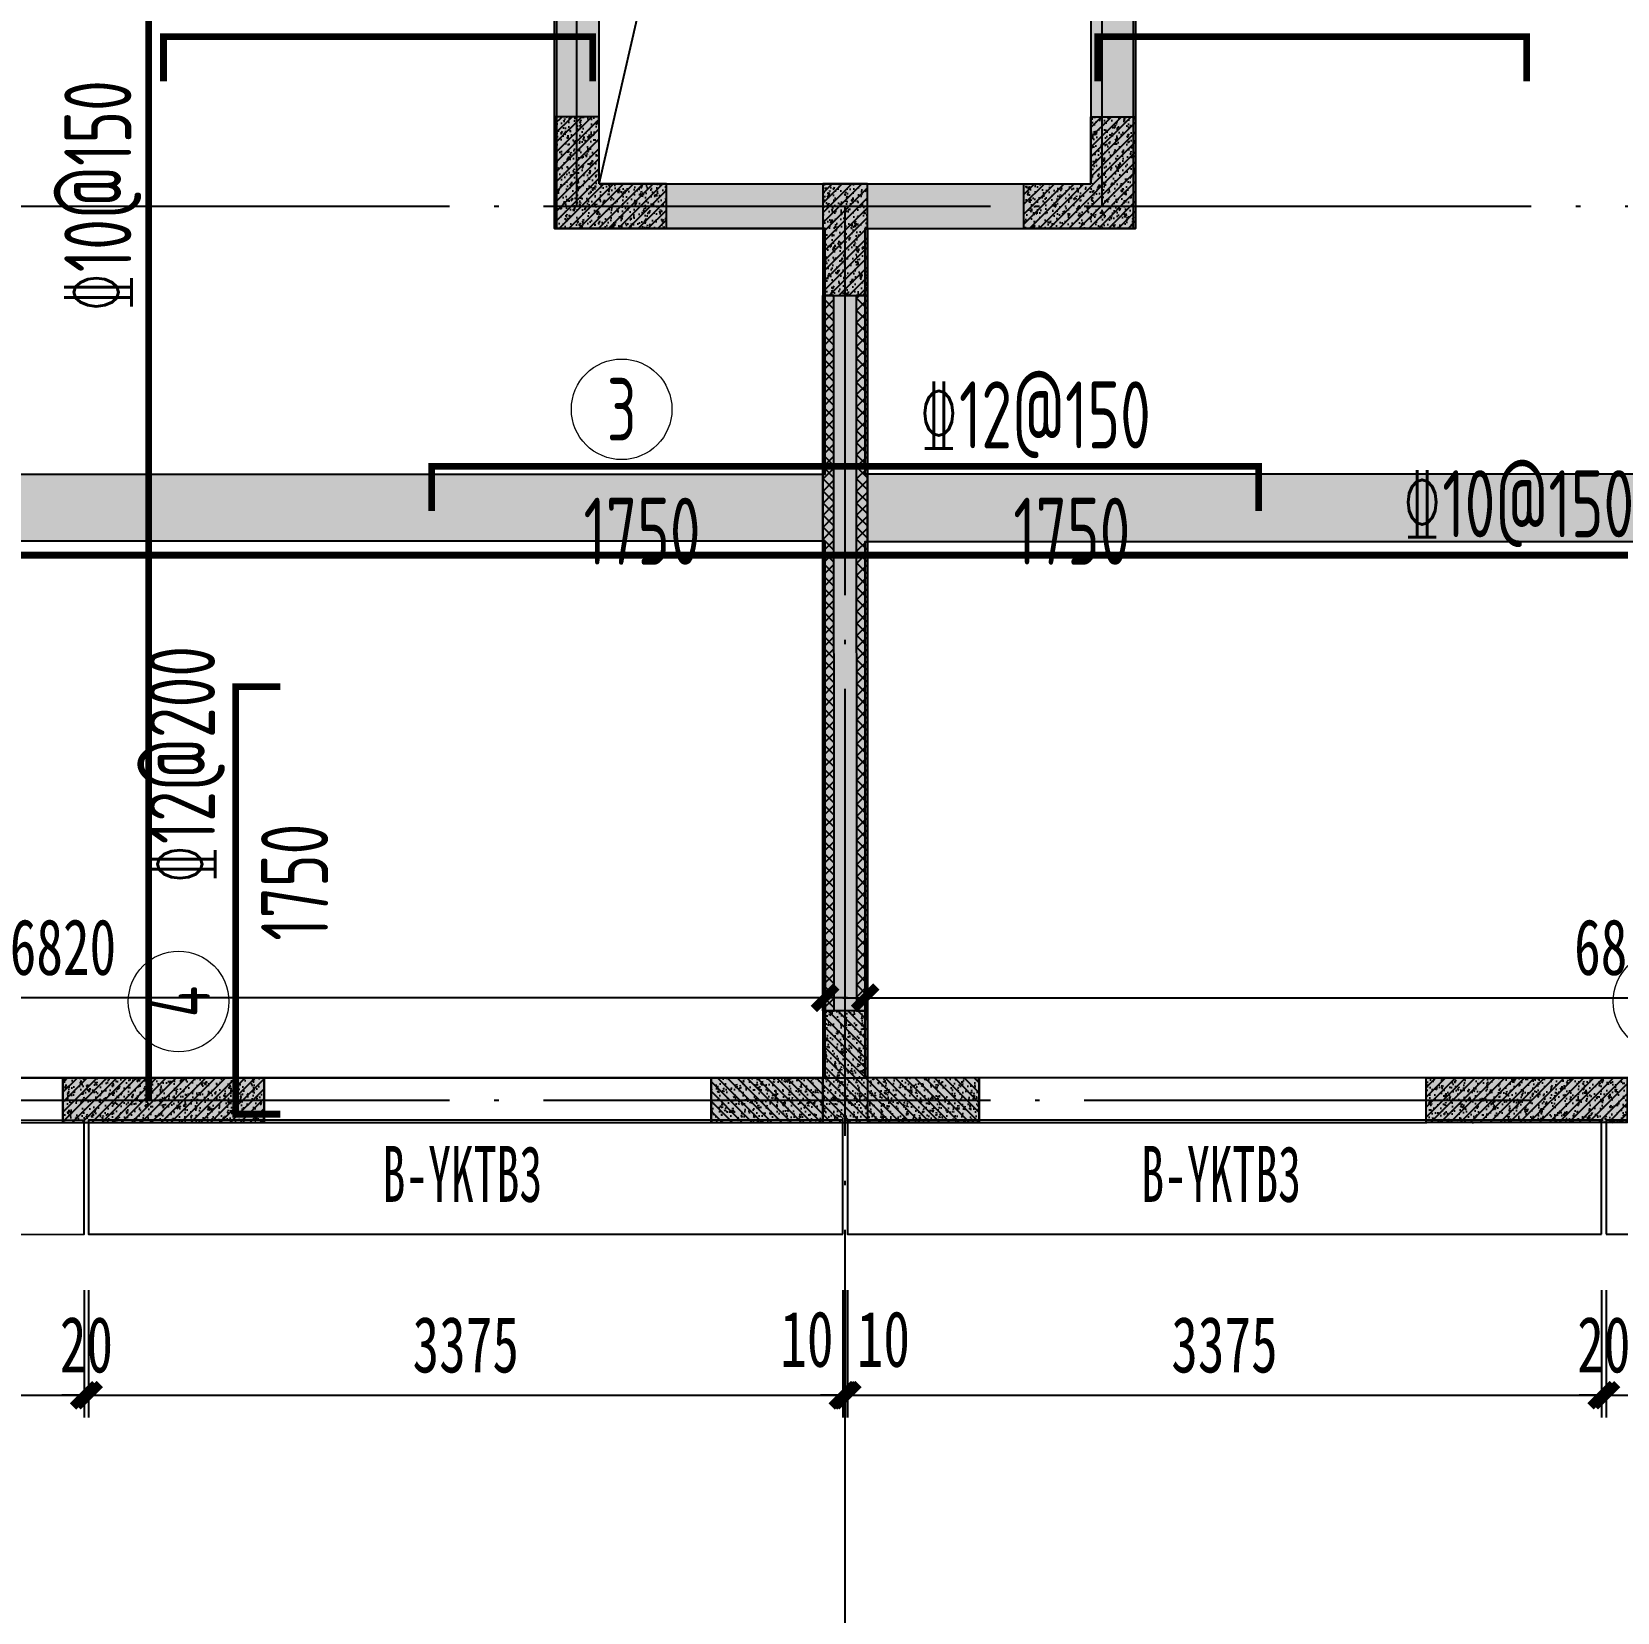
# Model space of a CAD drawing. Extents: x -3200779283 to -8106663, y 659664 to 1123462.
# Drawn here: x -8163890 to -8156795, y 839434 to 846505 of the extents above; entities that cross this region are included whole.
import ezdxf
from ezdxf.enums import TextEntityAlignment as Align

# ---------------------------------------------------------------- set-up
doc = ezdxf.new("R2010")
doc.units = 0
doc.header["$LTSCALE"] = 1000
doc.header["$MEASUREMENT"] = 0
for name, pattern in [('120-墙体$0$CONTINOUS', [0]), ('125-墙体$0$CONTINOUS', [0]), ('125-核心筒-标准层$0$CONTINOUS', [0]), ('3#-轴线$0$DOTE', [2.42, 2, -0.2, 0.02, -0.2]), ('3#4#5#$0$DASH', [0.35, 0.25, -0.1]), ('DASH', [0.35, 0.25, -0.1])]:
    doc.linetypes.add(name, pattern=pattern)
doc.layers.get('Defpoints').update_dxf_attribs({"color": 30, "linetype": 'DASH'})
for name, color, linetype in [('120-墙体$0$S-WALL', 40, 'Continuous'), ('120-墙体$0$S-WALL-BEAM', 120, 'Continuous'), ('120-墙体$0$S-WALL-COLU', 252, '120-墙体$0$CONTINOUS'), ('120-墙体$0$S-WALL-COLU-HATC', 16, 'Continuous'), ('120-墙体$0$S-WALL-HATC', 253, 'Continuous'), ('125-墙体$0$S-WALL', 40, 'Continuous'), ('125-墙体$0$S-WALL-BEAM', 120, 'Continuous'), ('125-墙体$0$S-WALL-COLU', 252, '125-墙体$0$CONTINOUS'), ('125-墙体$0$S-WALL-COLU-HATC', 16, 'Continuous'), ('125-墙体$0$S-WALL-HATC', 253, 'Continuous'), ('125-核心筒-标准层$0$S-SLAB-HOLE', 5, 'Continuous'), ('125-核心筒-标准层$0$S-WALL', 40, 'Continuous'), ('125-核心筒-标准层$0$S-WALL-COLU', 252, '125-核心筒-标准层$0$CONTINOUS'), ('125-核心筒-标准层$0$S-WALL-COLU-HATC', 16, 'Continuous'), ('125-核心筒-标准层$0$S-WALL-HATC', 253, 'Continuous'), ('3#-轴线$0$A-ANNO-DOTE', 10, '3#-轴线$0$DOTE'), ('3#4#5#$0$PC-SLAB', 6, '3#4#5#$0$DASH'), ('3#4#5#$0$S-ANNO-TEXT', 7, 'Continuous'), ('3#4#5#$0$S-DIMS-SLAB', 120, 'Continuous'), ('3#4#5#$0$S-PC-FQ-WYQ', 4, 'Continuous'), ('3#4#5#$0$S-PC-SLAB', 6, 'Continuous'), ('3#4#5#$0$S-WALL-HATC', 253, 'Continuous'), ('DIM', 3, 'Continuous'), ('S-REIN', 1, 'Continuous'), ('S-REIN-TEXT', 7, 'Continuous')]:
    doc.layers.add(name, color=color, linetype=linetype)
doc.layers.add('提资不打印', color=2, linetype='Continuous', plot=False)
doc.layers.add('楼板正筋文字', color=7, linetype='Continuous', lineweight=18)
doc.styles.add('3#4#5#$0$外部参照 1$0$宋体', font='', dxfattribs={"width": 0.8})
doc.styles.add('3#4#5#$0$楷体', font='', dxfattribs={"width": 0.7})
doc.styles.add('FromPkpm', font='Pkpmeng', dxfattribs={"width": 0.7, "bigfont": 'Pkpmchn'})
doc.styles.add('TSSD_Dimension', font='tssdeng.shx', dxfattribs={"width": 0.7, "bigfont": 'hztxt.shx'})
doc.styles.get('3#4#5#$0$外部参照 1$0$宋体').set_extended_font_data('SimSun')
doc.styles.get('3#4#5#$0$楷体').set_extended_font_data('KaiTi_GB2312')
doc.dimstyles.new('3#4#5#$0$TSSD_100_100', dxfattribs={"dimtxt": 250, "dimasz": 100, "dimexe": 100, "dimexo": 250, "dimgap": 100, "dimtad": 1, "dimdec": 0, "dimzin": 0, "dimdsep": 46, "dimtxsty": '3#4#5#$0$楷体', "dimblk": '3#4#5#$0$_ArchTick', "dimcen": 0, "dimdle": 100, "dimclrt": 7, "dimadec": 0, "dimazin": 0, "dimtfac": 1, "dimtdec": 0, "dimtix": 1, "dimtmove": 2, "dimatfit": 3, "dimfxl": 1, "dimtolj": 1, "dimtzin": 0, "dimarcsym": 0})

# ---------------------------------------------------------------- blocks, each defined once
blk = doc.blocks.new('ban')
at = {"layer": 'S-REIN', "const_width": 30}
for points in [[(7400, 4307.4), (7400, 4507.4), (9320, 4507.4), (9320, 4307.4)], [(13500, 4307.4), (13500, 4507.4), (11580, 4507.4), (11580, 4307.4)], [(8600, 2385.8), (8600, 2585.8), (12300, 2585.8), (12300, 2385.8)], [(7922.6, -312.5), (7722.6, -312.5), (7722.6, 1600), (7922.6, 1600)]]:
    blk.add_lwpolyline(points, dxfattribs=at)
at = {"layer": 'S-REIN-TEXT', "lineweight": 18}
for centre in [(9450, 2840.8), (7467.6, 191.3), (14111.7, 191.3)]:
    blk.add_circle(centre, 225, dxfattribs=at)
at = {"layer": '提资不打印', "color": 2, "const_width": 30}
for points in [[(7333.8, -250.1), (7333.8, 7649.9)], [(3450, 2188.2), (10450, 2188.2)], [(10450, 2188.3), (17449.9, 2188.3)]]:
    blk.add_lwpolyline(points, dxfattribs=at)
at = {"layer": 'DIM', "color": 7, "insert": (7986.6, 725), "char_height": 300, "attachment_point": 5, "rotation": 90, "style": 'TSSD_Dimension'}
blk.add_mtext('\\A1;1750', dxfattribs=at)
at = {"layer": 'S-REIN-TEXT', "lineweight": 18, "style": 'FromPkpm', "width": 0.7}
blk.add_text('3', height=280, dxfattribs=at).set_placement((9450, 2840.8), align=Align.MIDDLE_CENTER)
at = {"layer": 'S-REIN-TEXT', "lineweight": 25, "style": 'FromPkpm', "width": 0.7}
blk.add_text('%%13212@150', height=300, dxfattribs=at).set_placement((10779.5, 2665.8))
for p in [(9541.2, 2445.5), (11464.3, 2445.5)]:
    blk.add_text('1750', height=300, dxfattribs=at).set_placement(p, align=Align.TOP_CENTER)
blk.add_text('%%13212@200', height=300, rotation=450, dxfattribs=at).set_placement((7630.6, 715.7))
at = {"layer": 'S-REIN-TEXT', "lineweight": 18, "style": 'FromPkpm', "width": 0.7}
blk.add_text('4', height=280, rotation=450, dxfattribs=at).set_placement((7467.6, 191.3), align=Align.MIDDLE_CENTER)
at = {"layer": '提资不打印', "lineweight": 25, "style": 'FromPkpm', "width": 0.7}
blk.add_text('%%13210@150', height=300, rotation=90, dxfattribs=at).set_placement((7256.1, 3274.2))
blk.add_text('%%13210@150', height=300, dxfattribs=at).set_placement((12941.8, 2268.2))
blk = doc.blocks.new('3#4#5#$0$B-YNQ4')
at = {"layer": '3#4#5#$0$S-PC-FQ-WYQ'}
h = blk.add_hatch(dxfattribs=at)
h.set_pattern_fill('ANSI37', color=256, scale=12, angle=90)
h.set_pattern_definition([(135, (-999357.987, 834939.82), (-26.9407684, -26.9407684), []), (225, (-999357.987, 834939.82), (26.9407684, -26.9407684), [])])
h.paths.add_polyline_path([(-137555.3, 319088.3), (-137505.3, 319088.3), (-137505.6, 322288.4), (-137555.6, 322288.4)])
h = blk.add_hatch(dxfattribs=at)
h.set_pattern_fill('ANSI37', color=256, scale=12, angle=90)
h.set_pattern_definition([(135, (-999207.987, 834939.82), (-26.9407684, -26.9407684), []), (225, (-999207.987, 834939.82), (26.9407684, -26.9407684), [])])
h.paths.add_polyline_path([(-137405.3, 319088.3), (-137355.3, 319088.3), (-137355.6, 322288.4), (-137405.6, 322288.4)])
for points in [[(-137555.3, 319088.3), (-137505.3, 319088.3), (-137505.6, 322288.4), (-137555.6, 322288.4)], [(-137555.6, 322288.4), (-137355.6, 322288.4), (-137355.3, 319088.3), (-137555.3, 319088.3)], [(-137405.3, 319088.3), (-137355.3, 319088.3), (-137355.6, 322288.4), (-137405.6, 322288.4)]]:
    blk.add_lwpolyline(points, close=True, dxfattribs=at)
blk = doc.blocks.new('3#4#5#$0$A$C53EF3948')
at = {"layer": '3#4#5#$0$S-PC-FQ-WYQ'}
blk.add_blockref('3#4#5#$0$B-YNQ4', (148005.6, -329888.4), dxfattribs=at)
blk = doc.blocks.new('3#4#5#$0$ban3')
at = {"layer": '3#4#5#$0$S-WALL-HATC', "ltscale": 100}
h = blk.add_hatch(dxfattribs=at)
h.set_pattern_fill('AR-CONC', color=256, scale=25, angle=-270, style=0)
h.set_pattern_definition([(140, (-37341055835.12, -2020437159.28), (15.68803374565, 179.3150456502), [18.75, -206.25]), (85, (-37341055835.12, -2020437159.28), (-188.048033425, -34.68783340325), [15, -165]), (190.4514, (-37341055833.81, -2020437144.34), (-172.3598855152, 144.6273454285), [15.9350475, -175.285528]), (136.1842, (-37341055885.12, -2020437159.28), (41.3797535823, 266.8102621564), [28.125, -309.375]), (186.6356, (-37341055881.67, -2020437137.04), (-243.5294677251, 233.6656763872), [23.902572, -262.92825]), (81.1842, (-37341055885.12, -2020437159.28), (-243.5296502313, 233.6654862834), [22.5, -247.5]), (111, (-37341055872.62, -2020437134.28), (100.65472266633, 149.2267630296), [18.75, -206.25]), (56, (-37341055872.62, -2020437134.28), (-181.2875112617, 60.8288329804), [15, -165]), (161.4514, (-37341055864.23, -2020437121.84), (-80.6326241775, 210.0556571454), [15.9350475, -175.285528]), (127.5, (-37341055835.116, -2020437159.28), (-83.22346345783, 3.03996382932), [0, -163, 0, -167.5, 0, -165.625]), (97.5, (-37341055835.12, -2020437159.28), (-98.6029279706, 65.76738436054), [0, -95.5, 0, -159.25, 0, -63.125]), (57.5, (-37341055835.116, -2020437215.03), (5.6387179336, 133.4556090431), [0, -62.5, 0, -195, 0, -258.75]), (47.5, (-37341055835.12, -2020437240.03), (-25.02624558308, 145.7965423356), [0, -81.25, 0, -129.5, 0, -183.75])])
h.paths.add_polyline_path([(-214482, 404475), (-214482, 404775), (-221282, 404775), (-221282, 404475)])
at = {"layer": '3#4#5#$0$S-PC-SLAB'}
blk.add_lwpolyline([(-214472, 407075), (-214472, 404775), (-221292, 404775), (-221292, 405875), (-220092, 405875), (-220092, 407075), (-214472, 407075)], dxfattribs=at)
blk.add_lwpolyline([(-214472, 402075), (-221292, 402075), (-221292, 404475), (-214472, 404475)], close=True, dxfattribs=at)
at = {"layer": '3#4#5#$0$S-WALL-HATC', "ltscale": 100}
blk.add_lwpolyline([(-214482, 404475), (-214482, 404775), (-221282, 404775), (-221282, 404475)], close=True, dxfattribs=at)
blk = doc.blocks.new('3#4#5#$0$ban111')
at = {"layer": '3#4#5#$0$S-WALL-HATC', "ltscale": 100}
h = blk.add_hatch(dxfattribs=at)
h.set_pattern_fill('AR-CONC', color=256, scale=25, angle=-270, style=0)
h.set_pattern_definition([(140, (-37341047970.12, -2020437059.28), (15.68803374565, 179.3150456502), [18.75, -206.25]), (85, (-37341047970.12, -2020437059.28), (-188.048033425, -34.68783340325), [15, -165]), (190.4514, (-37341047968.81, -2020437044.34), (-172.3598855152, 144.6273454285), [15.9350475, -175.285528]), (136.1842, (-37341048020.12, -2020437059.28), (41.3797535823, 266.8102621564), [28.125, -309.375]), (186.6356, (-37341048016.67, -2020437037.05), (-243.5294677251, 233.6656763872), [23.902572, -262.92825]), (81.1842, (-37341048020.12, -2020437059.28), (-243.5296502313, 233.6654862834), [22.5, -247.5]), (111, (-37341048007.62, -2020437034.28), (100.65472266633, 149.2267630296), [18.75, -206.25]), (56, (-37341048007.62, -2020437034.28), (-181.2875112617, 60.8288329804), [15, -165]), (161.4514, (-37341047999.23, -2020437021.84), (-80.6326241775, 210.0556571454), [15.9350475, -175.285528]), (127.5, (-37341047970.12, -2020437059.28), (-83.22346345783, 3.03996382932), [0, -163, 0, -167.5, 0, -165.625]), (97.5, (-37341047970.12, -2020437059.28), (-98.6029279706, 65.76738436054), [0, -95.5, 0, -159.25, 0, -63.125]), (57.5, (-37341047970.12, -2020437115.03), (5.6387179336, 133.4556090431), [0, -62.5, 0, -195, 0, -258.75]), (47.5, (-37341047970.12, -2020437140.03), (-25.02624558308, 145.7965423356), [0, -81.25, 0, -129.5, 0, -183.75])])
h.paths.add_polyline_path([(-228282, 404475), (-228282, 404775), (-221482, 404775), (-221482, 404475)])
at = {"layer": '3#4#5#$0$S-PC-SLAB'}
blk.add_lwpolyline([(-228292, 407075), (-228292, 404775), (-221472, 404775), (-221472, 405875), (-222672, 405875), (-222672, 407075), (-228292, 407075)], dxfattribs=at)
blk.add_lwpolyline([(-228292, 402075), (-221472, 402075), (-221472, 404475), (-228292, 404475)], close=True, dxfattribs=at)
at = {"layer": '3#4#5#$0$S-WALL-HATC', "ltscale": 100}
blk.add_lwpolyline([(-228282, 404475), (-228282, 404775), (-221482, 404775), (-221482, 404475)], close=True, dxfattribs=at)
blk = doc.blocks.new('3#4#5#$0$_ArchTick')
at = {"color": 0, "linetype": 'ByBlock', "const_width": 0.4}
blk.add_lwpolyline([(-0.5, -0.5), (0.5, 0.5)], dxfattribs=at)
blk = doc.blocks.new('*D787')
at = {"layer": '3#4#5#$0$S-DIMS-SLAB', "color": 0, "lineweight": -2, "transparency": 16777216}
for p, q in [((157536.8, 155291.1), (157536.8, 154933.4)), ((164356.8, 155291.1), (164356.8, 154933.4)), ((157436.8, 155033.4), (164456.8, 155033.4))]:
    blk.add_line(p, q, dxfattribs=at)
at = {"layer": 'Defpoints', "color": 0, "transparency": 16777216}
for p in [(157536.8, 155541.1), (164356.8, 155541.1), (164356.8, 155033.4)]:
    blk.add_point(p, dxfattribs=at)
at = {"layer": '3#4#5#$0$S-DIMS-SLAB', "color": 0, "lineweight": -2, "transparency": 16777216, "xscale": 100, "yscale": 100, "zscale": 100, "rotation": 180}
blk.add_blockref('3#4#5#$0$_ArchTick', (157536.8, 155033.4), dxfattribs=at)
at = {"layer": '3#4#5#$0$S-DIMS-SLAB', "color": 0, "lineweight": -2, "transparency": 16777216, "xscale": 100, "yscale": 100, "zscale": 100}
blk.add_blockref('3#4#5#$0$_ArchTick', (164356.8, 155033.4), dxfattribs=at)
at = {"layer": '3#4#5#$0$S-DIMS-SLAB', "color": 7, "transparency": 16777216, "insert": (160946.8, 155258.4), "char_height": 250, "attachment_point": 5, "style": '3#4#5#$0$楷体'}
blk.add_mtext('\\A1;6820', dxfattribs=at)
blk = doc.blocks.new('*D830')
at = {"layer": '3#4#5#$0$S-DIMS-SLAB', "color": 0, "lineweight": -2, "transparency": 16777216}
for p, q in [((150536.8, 155291.2), (150536.8, 154933.5)), ((157356.8, 155291.2), (157356.8, 154933.5)), ((157456.8, 155033.5), (150436.8, 155033.5))]:
    blk.add_line(p, q, dxfattribs=at)
at = {"layer": 'Defpoints', "color": 0, "transparency": 16777216}
for p in [(150536.8, 155541.2), (157356.8, 155541.2), (150536.8, 155033.5)]:
    blk.add_point(p, dxfattribs=at)
at = {"layer": '3#4#5#$0$S-DIMS-SLAB', "color": 0, "lineweight": -2, "transparency": 16777216, "xscale": 100, "yscale": 100, "zscale": 100, "rotation": 180}
blk.add_blockref('3#4#5#$0$_ArchTick', (150536.8, 155033.5), dxfattribs=at)
at = {"layer": '3#4#5#$0$S-DIMS-SLAB', "color": 0, "lineweight": -2, "transparency": 16777216, "xscale": 100, "yscale": 100, "zscale": 100}
blk.add_blockref('3#4#5#$0$_ArchTick', (157356.8, 155033.5), dxfattribs=at)
at = {"layer": '3#4#5#$0$S-DIMS-SLAB', "color": 7, "transparency": 16777216, "insert": (153946.8, 155258.5), "char_height": 250, "attachment_point": 5, "style": '3#4#5#$0$楷体'}
blk.add_mtext('\\A1;6820', dxfattribs=at)
blk = doc.blocks.new('*D1035')
at = {"layer": '3#4#5#$0$S-DIMS-SLAB', "color": 0, "lineweight": -2, "transparency": 16777216}
for p, q in [((158128.2, 153725.2), (158128.2, 153155.2)), ((161503.6, 153725.2), (161503.6, 153155.2)), ((158028.2, 153255.2), (161603.6, 153255.2))]:
    blk.add_line(p, q, dxfattribs=at)
at = {"layer": 'Defpoints', "color": 0, "transparency": 16777216}
for p in [(158128.2, 153975.2), (161503.6, 153975.2), (161503.6, 153255.2)]:
    blk.add_point(p, dxfattribs=at)
at = {"layer": '3#4#5#$0$S-DIMS-SLAB', "color": 0, "lineweight": -2, "transparency": 16777216, "xscale": 100, "yscale": 100, "zscale": 100, "rotation": 180}
blk.add_blockref('3#4#5#$0$_ArchTick', (158128.2, 153255.2), dxfattribs=at)
at = {"layer": '3#4#5#$0$S-DIMS-SLAB', "color": 0, "lineweight": -2, "transparency": 16777216, "xscale": 100, "yscale": 100, "zscale": 100}
blk.add_blockref('3#4#5#$0$_ArchTick', (161503.6, 153255.2), dxfattribs=at)
at = {"layer": '3#4#5#$0$S-DIMS-SLAB', "color": 7, "transparency": 16777216, "insert": (159815.9, 153480.2), "char_height": 250, "attachment_point": 5, "style": '3#4#5#$0$楷体'}
blk.add_mtext('\\A1;3375', dxfattribs=at)
blk = doc.blocks.new('*D1036')
at = {"layer": '3#4#5#$0$S-DIMS-SLAB', "color": 0, "lineweight": -2, "transparency": 16777216}
for p, q in [((158108.2, 153725.2), (158108.2, 153155.2)), ((158128.2, 153725.2), (158128.2, 153155.2)), ((158108.2, 153255.2), (158008.2, 153255.2)), ((158108.2, 153255.2), (158128.2, 153255.2)), ((158128.2, 153255.2), (158228.2, 153255.2))]:
    blk.add_line(p, q, dxfattribs=at)
at = {"layer": 'Defpoints', "color": 0, "transparency": 16777216}
for p in [(158108.2, 153975.2), (158128.2, 153975.2), (158128.2, 153255.2)]:
    blk.add_point(p, dxfattribs=at)
at = {"layer": '3#4#5#$0$S-DIMS-SLAB', "color": 0, "lineweight": -2, "transparency": 16777216, "xscale": 100, "yscale": 100, "zscale": 100}
blk.add_blockref('3#4#5#$0$_ArchTick', (158108.2, 153255.2), dxfattribs=at)
at = {"layer": '3#4#5#$0$S-DIMS-SLAB', "color": 0, "lineweight": -2, "transparency": 16777216, "xscale": 100, "yscale": 100, "zscale": 100, "rotation": 180}
blk.add_blockref('3#4#5#$0$_ArchTick', (158128.2, 153255.2), dxfattribs=at)
at = {"layer": '3#4#5#$0$S-DIMS-SLAB', "color": 7, "transparency": 16777216, "insert": (158118.2, 153480.2), "char_height": 250, "attachment_point": 5, "style": '3#4#5#$0$楷体'}
blk.add_mtext('\\A1;20', dxfattribs=at)
blk = doc.blocks.new('*D1037')
at = {"layer": '3#4#5#$0$S-DIMS-SLAB', "color": 0, "lineweight": -2, "transparency": 16777216}
for p, q in [((154733.2, 153725.2), (154733.2, 153155.2)), ((158108.2, 153725.2), (158108.2, 153155.2)), ((154633.2, 153255.2), (158208.2, 153255.2))]:
    blk.add_line(p, q, dxfattribs=at)
at = {"layer": 'Defpoints', "color": 0, "transparency": 16777216}
for p in [(154733.2, 153975.2), (158108.2, 153975.2), (158108.2, 153255.2)]:
    blk.add_point(p, dxfattribs=at)
at = {"layer": '3#4#5#$0$S-DIMS-SLAB', "color": 0, "lineweight": -2, "transparency": 16777216, "xscale": 100, "yscale": 100, "zscale": 100, "rotation": 180}
blk.add_blockref('3#4#5#$0$_ArchTick', (154733.2, 153255.2), dxfattribs=at)
at = {"layer": '3#4#5#$0$S-DIMS-SLAB', "color": 0, "lineweight": -2, "transparency": 16777216, "xscale": 100, "yscale": 100, "zscale": 100}
blk.add_blockref('3#4#5#$0$_ArchTick', (158108.2, 153255.2), dxfattribs=at)
at = {"layer": '3#4#5#$0$S-DIMS-SLAB', "color": 7, "transparency": 16777216, "insert": (156420.7, 153480.2), "char_height": 250, "attachment_point": 5, "style": '3#4#5#$0$楷体'}
blk.add_mtext('\\A1;3375', dxfattribs=at)
blk = doc.blocks.new('*D1038')
at = {"layer": '3#4#5#$0$S-DIMS-SLAB', "color": 0, "lineweight": -2, "transparency": 16777216}
for p, q in [((151338.2, 153725), (151338.2, 153155.2)), ((154713.2, 153725), (154713.2, 153155.2)), ((151238.2, 153255.2), (154813.2, 153255.2))]:
    blk.add_line(p, q, dxfattribs=at)
at = {"layer": 'Defpoints', "color": 0, "transparency": 16777216}
for p in [(151338.2, 153975), (154713.2, 153975), (154713.2, 153255.2)]:
    blk.add_point(p, dxfattribs=at)
at = {"layer": '3#4#5#$0$S-DIMS-SLAB', "color": 0, "lineweight": -2, "transparency": 16777216, "xscale": 100, "yscale": 100, "zscale": 100, "rotation": 180}
blk.add_blockref('3#4#5#$0$_ArchTick', (151338.2, 153255.2), dxfattribs=at)
at = {"layer": '3#4#5#$0$S-DIMS-SLAB', "color": 0, "lineweight": -2, "transparency": 16777216, "xscale": 100, "yscale": 100, "zscale": 100}
blk.add_blockref('3#4#5#$0$_ArchTick', (154713.2, 153255.2), dxfattribs=at)
at = {"layer": '3#4#5#$0$S-DIMS-SLAB', "color": 7, "transparency": 16777216, "insert": (153025.7, 153480.2), "char_height": 250, "attachment_point": 5, "style": '3#4#5#$0$楷体'}
blk.add_mtext('\\A1;3375', dxfattribs=at)
blk = doc.blocks.new('*D1039')
at = {"layer": '3#4#5#$0$S-DIMS-SLAB', "color": 0, "lineweight": -2, "transparency": 16777216}
for p, q in [((151318.2, 153725), (151318.2, 153155.2)), ((151338.2, 153725), (151338.2, 153155.2)), ((151318.2, 153255.2), (151218.2, 153255.2)), ((151318.2, 153255.2), (151338.2, 153255.2)), ((151338.2, 153255.2), (151438.2, 153255.2))]:
    blk.add_line(p, q, dxfattribs=at)
at = {"layer": 'Defpoints', "color": 0, "transparency": 16777216}
for p in [(151318.2, 153975), (151338.2, 153975), (151338.2, 153255.2)]:
    blk.add_point(p, dxfattribs=at)
at = {"layer": '3#4#5#$0$S-DIMS-SLAB', "color": 0, "lineweight": -2, "transparency": 16777216, "xscale": 100, "yscale": 100, "zscale": 100}
blk.add_blockref('3#4#5#$0$_ArchTick', (151318.2, 153255.2), dxfattribs=at)
at = {"layer": '3#4#5#$0$S-DIMS-SLAB', "color": 0, "lineweight": -2, "transparency": 16777216, "xscale": 100, "yscale": 100, "zscale": 100, "rotation": 180}
blk.add_blockref('3#4#5#$0$_ArchTick', (151338.2, 153255.2), dxfattribs=at)
at = {"layer": '3#4#5#$0$S-DIMS-SLAB', "color": 7, "transparency": 16777216, "insert": (151328.2, 153480.2), "char_height": 250, "attachment_point": 5, "style": '3#4#5#$0$楷体'}
blk.add_mtext('\\A1;20', dxfattribs=at)
blk = doc.blocks.new('*D1040')
at = {"layer": '3#4#5#$0$S-DIMS-SLAB', "color": 0, "lineweight": -2, "transparency": 16777216}
for p, q in [((147943.2, 153725), (147943.2, 153155.2)), ((151318.2, 153725), (151318.2, 153155.2)), ((147843.2, 153255.2), (151418.2, 153255.2))]:
    blk.add_line(p, q, dxfattribs=at)
at = {"layer": 'Defpoints', "color": 0, "transparency": 16777216}
for p in [(147943.2, 153975), (151318.2, 153975), (151318.2, 153255.2)]:
    blk.add_point(p, dxfattribs=at)
at = {"layer": '3#4#5#$0$S-DIMS-SLAB', "color": 0, "lineweight": -2, "transparency": 16777216, "xscale": 100, "yscale": 100, "zscale": 100, "rotation": 180}
blk.add_blockref('3#4#5#$0$_ArchTick', (147943.2, 153255.2), dxfattribs=at)
at = {"layer": '3#4#5#$0$S-DIMS-SLAB', "color": 0, "lineweight": -2, "transparency": 16777216, "xscale": 100, "yscale": 100, "zscale": 100}
blk.add_blockref('3#4#5#$0$_ArchTick', (151318.2, 153255.2), dxfattribs=at)
at = {"layer": '3#4#5#$0$S-DIMS-SLAB', "color": 7, "transparency": 16777216, "insert": (149630.7, 153480.2), "char_height": 250, "attachment_point": 5, "style": '3#4#5#$0$楷体'}
blk.add_mtext('\\A1;3375', dxfattribs=at)
blk = doc.blocks.new('*D1052')
at = {"layer": '3#4#5#$0$S-DIMS-SLAB', "color": 0, "lineweight": -2, "transparency": 16777216}
for p, q in [((154713.2, 153725), (154713.2, 153155.2)), ((154723.1, 153725), (154723.1, 153155.2)), ((154713.2, 153255.2), (154613.2, 153255.2)), ((154713.2, 153255.2), (154723.1, 153255.2)), ((154723.1, 153255.2), (154823.1, 153255.2))]:
    blk.add_line(p, q, dxfattribs=at)
at = {"layer": 'Defpoints', "color": 0, "transparency": 16777216}
for p in [(154713.2, 153975), (154723.1, 153975), (154723.1, 153255.2)]:
    blk.add_point(p, dxfattribs=at)
at = {"layer": '3#4#5#$0$S-DIMS-SLAB', "color": 0, "lineweight": -2, "transparency": 16777216, "xscale": 100, "yscale": 100, "zscale": 100}
blk.add_blockref('3#4#5#$0$_ArchTick', (154713.2, 153255.2), dxfattribs=at)
at = {"layer": '3#4#5#$0$S-DIMS-SLAB', "color": 0, "lineweight": -2, "transparency": 16777216, "xscale": 100, "yscale": 100, "zscale": 100, "rotation": 180}
blk.add_blockref('3#4#5#$0$_ArchTick', (154723.1, 153255.2), dxfattribs=at)
at = {"layer": '3#4#5#$0$S-DIMS-SLAB', "color": 7, "transparency": 16777216, "insert": (154552, 153505.2), "char_height": 250, "attachment_point": 5, "style": '3#4#5#$0$楷体'}
blk.add_mtext('\\A1;10', dxfattribs=at)
blk = doc.blocks.new('*D1058')
at = {"layer": '3#4#5#$0$S-DIMS-SLAB', "color": 0, "lineweight": -2, "transparency": 16777216}
for p, q in [((154723.2, 153725), (154723.2, 153155.2)), ((154733.2, 153725), (154733.2, 153155.2)), ((154723.2, 153255.2), (154623.2, 153255.2)), ((154723.2, 153255.2), (154733.2, 153255.2)), ((154733.2, 153255.2), (154833.2, 153255.2))]:
    blk.add_line(p, q, dxfattribs=at)
at = {"layer": 'Defpoints', "color": 0, "transparency": 16777216}
for p in [(154723.2, 153975), (154733.2, 153975), (154733.2, 153255.2)]:
    blk.add_point(p, dxfattribs=at)
at = {"layer": '3#4#5#$0$S-DIMS-SLAB', "color": 0, "lineweight": -2, "transparency": 16777216, "xscale": 100, "yscale": 100, "zscale": 100}
blk.add_blockref('3#4#5#$0$_ArchTick', (154723.2, 153255.2), dxfattribs=at)
at = {"layer": '3#4#5#$0$S-DIMS-SLAB', "color": 0, "lineweight": -2, "transparency": 16777216, "xscale": 100, "yscale": 100, "zscale": 100, "rotation": 180}
blk.add_blockref('3#4#5#$0$_ArchTick', (154733.2, 153255.2), dxfattribs=at)
at = {"layer": '3#4#5#$0$S-DIMS-SLAB', "color": 7, "transparency": 16777216, "insert": (154894.3, 153505.2), "char_height": 250, "attachment_point": 5, "style": '3#4#5#$0$楷体'}
blk.add_mtext('\\A1;10', dxfattribs=at)
blk = doc.blocks.new('125-墙体')
at = {"layer": '125-墙体$0$S-WALL-COLU-HATC'}
h = blk.add_hatch(dxfattribs=at)
h.set_pattern_fill('AR-CONC', color=256, scale=10)
h.set_pattern_definition([(50, (16440.73, -252107.814), (71.726018, -6.275213), [7.5, -82.5]), (355, (16440.73, -252107.814), (-13.875133, 75.219213), [6, -66]), (100.4514, (16446.705, -252108.34), (57.850938, 68.943954), [6.37402, -70.114211]), (46.1842, (16440.73, -252087.81), (106.724105, -16.5519), [11.25, -123.75]), (96.6356, (16449.62, -252089.19), (93.46627, 97.411787), [9.56103, -105.1713]), (351.1842, (16440.73, -252087.81), (93.466195, 97.41186), [9, -99]), (21, (16450.73, -252092.814), (59.690705, -40.261889), [7.5, -82.5]), (326, (16450.73, -252092.814), (24.331533, 72.515005), [6, -66]), (71.4514, (16455.7, -252096.17), (84.022263, 32.25305), [6.37402, -70.114211]), (37.5, (16440.728, -252107.814), (1.2159855, 33.2893854), [0, -65.2, 0, -67, 0, -66.25]), (7.5, (16440.728, -252107.814), (26.306954, 39.441171), [0, -38.2, 0, -63.7, 0, -25.25]), (327.5, (16418.428, -252107.814), (53.3822436, -2.2554872), [0, -25, 0, -78, 0, -103.5]), (317.5, (16408.43, -252107.814), (58.318617, 10.010498), [0, -32.5, 0, -51.8, 0, -73.5])])
h.paths.add_polyline_path([(7849.8, -11200), (7849.8, -11000), (6950, -11000), (6950, -11200)])
h = blk.add_hatch(dxfattribs=at)
h.set_pattern_fill('ANSI31', color=256, scale=250, style=0)
h.set_pattern_definition([(45, (16440.728, -252107.814), (-22.097087, 22.097087), [])])
h.paths.add_polyline_path([(7849.8, -11200), (7849.8, -11000), (6950, -11000), (6950, -11200)])
at = {"layer": '125-墙体$0$S-WALL-HATC'}
for points in [[(6950, -11200), (7849.8, -11200), (7849.8, -11000), (6950, -11000)], [(9850, -11000), (9850, -11200), (10350, -11200), (10350, -11000)]]:
    blk.add_hatch(color=256, dxfattribs=at).paths.add_polyline_path(points)
at = {"layer": '125-墙体$0$S-WALL'}
for p, q in [((6950, -11000), (7849.8, -11000)), ((6950, -11000), (6950, -11200)), ((7849.8, -11000), (7849.8, -11200)), ((6950, -11200), (7849.8, -11200))]:
    blk.add_line(p, q, dxfattribs=at)
blk.add_lwpolyline([(9850, -11000), (9850, -11200), (10350, -11200), (10350, -11000), (9850, -11000)], close=True, dxfattribs=at)
at = {"layer": '125-墙体$0$S-WALL-BEAM'}
for points in [[(3950, -11000), (3950, -11200), (6950, -11200), (6950, -11000)], [(7849.8, -11000), (7849.8, -11200), (9850, -11200), (9850, -11000)]]:
    blk.add_lwpolyline(points, close=True, dxfattribs=at)
at = {"layer": '125-墙体$0$S-WALL-COLU', "lineweight": -2}
blk.add_lwpolyline([(7849.8, -11200), (7849.8, -11000), (6950, -11000), (6950, -11200)], close=True, dxfattribs=at)
blk = doc.blocks.new('120-墙体')
at = {"layer": '120-墙体$0$S-WALL-COLU-HATC'}
h = blk.add_hatch(dxfattribs=at)
h.set_pattern_fill('AR-CONC', color=256, scale=10)
h.set_pattern_definition([(50, (-11554.75, -252107.815), (71.726018, -6.275213), [7.5, -82.5]), (355, (-11554.75, -252107.815), (-13.875133, 75.219213), [6, -66]), (100.4514, (-11548.77, -252108.34), (57.850938, 68.943954), [6.37402, -70.114211]), (46.1842, (-11554.75, -252087.815), (106.724105, -16.5519), [11.25, -123.75]), (96.6356, (-11545.86, -252089.19), (93.46627, 97.411787), [9.56103, -105.1713]), (351.1842, (-11554.75, -252087.82), (93.466195, 97.41186), [9, -99]), (21, (-11544.75, -252092.815), (59.690705, -40.261889), [7.5, -82.5]), (326, (-11544.75, -252092.815), (24.331533, 72.515005), [6, -66]), (71.4514, (-11539.775, -252096.17), (84.022263, 32.25305), [6.37402, -70.114211]), (37.5, (-11554.75, -252107.815), (1.2159855, 33.2893854), [0, -65.2, 0, -67, 0, -66.25]), (7.5, (-11554.75, -252107.815), (26.306954, 39.441171), [0, -38.2, 0, -63.7, 0, -25.25]), (327.5, (-11577.05, -252107.815), (53.3822436, -2.2554872), [0, -25, 0, -78, 0, -103.5]), (317.5, (-11587.05, -252107.815), (58.318617, 10.010498), [0, -32.5, 0, -51.8, 0, -73.5])])
h.paths.add_polyline_path([(-7050, -11200), (-7050, -11000), (-6150, -11000), (-6150, -11200)])
h = blk.add_hatch(dxfattribs=at)
h.set_pattern_fill('ANSI31', color=256, scale=250, style=0)
h.set_pattern_definition([(45, (-11554.75, -252107.815), (-22.097087, 22.097087), [])])
h.paths.add_polyline_path([(-7050, -11000), (-7050, -11200), (-6150, -11200), (-6150, -11000)])
at = {"layer": '120-墙体$0$S-WALL-HATC'}
for points in [[(-9050, -11200), (-9050, -11000), (-9550, -11000), (-9550, -11200)], [(-6600, -11200), (-6600, -11000), (-7050, -11000), (-7050, -11200)], [(-6150, -11000), (-6600, -11000), (-6600, -11200), (-6150, -11200)]]:
    blk.add_hatch(color=256, dxfattribs=at).paths.add_polyline_path(points)
at = {"layer": '120-墙体$0$S-WALL'}
for p, q in [((-9050, -11000), (-9550, -11000)), ((-6600, -11000), (-7050, -11000)), ((-7050, -11200), (-7050, -11000)), ((-6150, -11000), (-6600, -11000)), ((-9050, -11200), (-9550, -11200)), ((-6600, -11200), (-7050, -11200)), ((-6150, -11200), (-6600, -11200))]:
    blk.add_line(p, q, dxfattribs=at)
at = {"layer": '120-墙体$0$S-WALL-BEAM'}
blk.add_lwpolyline([(-9050, -11000), (-9050, -11200), (-7050, -11200), (-7050, -11000)], close=True, dxfattribs=at)
at = {"layer": '120-墙体$0$S-WALL-COLU', "lineweight": -2}
blk.add_lwpolyline([(-7050, -11200), (-7050, -11000), (-6150, -11000), (-6150, -11200)], close=True, dxfattribs=at)
blk = doc.blocks.new('125-核心筒-标准层')
at = {"layer": '125-核心筒-标准层$0$S-WALL-COLU-HATC'}
h = blk.add_hatch(dxfattribs=at)
h.set_pattern_fill('AR-CONC', color=256, scale=10)
h.set_pattern_definition([(50, (14437.05, -242036.99), (71.726018, -6.275213), [7.5, -82.5]), (355, (14437.05, -242036.99), (-13.875133, 75.219213), [6, -66]), (100.4514, (14443.03, -242037.51), (57.850938, 68.943954), [6.37402, -70.114211]), (46.1842, (14437.05, -242016.99), (106.724105, -16.5519), [11.25, -123.75]), (96.6356, (14445.95, -242018.37), (93.46627, 97.411787), [9.56103, -105.1713]), (351.1842, (14437.05, -242016.99), (93.466195, 97.41186), [9, -99]), (21, (14447.05, -242021.99), (59.690705, -40.261889), [7.5, -82.5]), (326, (14447.05, -242021.99), (24.331533, 72.515005), [6, -66]), (71.4514, (14452.03, -242025.345), (84.022263, 32.25305), [6.37402, -70.114211]), (37.5, (14437.052, -242036.99), (1.2159855, 33.2893854), [0, -65.2, 0, -67, 0, -66.25]), (7.5, (14437.052, -242036.99), (26.306954, 39.441171), [0, -38.2, 0, -63.7, 0, -25.25]), (327.5, (14414.752, -242036.99), (53.3822436, -2.2554872), [0, -25, 0, -78, 0, -103.5]), (317.5, (14404.752, -242036.99), (58.318617, 10.010498), [0, -32.5, 0, -51.8, 0, -73.5])])
h.paths.add_polyline_path([(-1100, 100), (-1100, 400), (-1300, 400), (-1300, -100), (-800, -100), (-800, 100)])
h = blk.add_hatch(dxfattribs=at)
h.set_pattern_fill('ANSI31', color=256, scale=250, style=0)
h.set_pattern_definition([(45, (14437.052, -242036.99), (-22.097087, 22.097087), [])])
h.paths.add_polyline_path([(-1100, 100), (-1100, 400), (-1300, 400), (-1300, -100), (-800, -100), (-800, 100)])
h = blk.add_hatch(dxfattribs=at)
h.set_pattern_fill('AR-CONC', color=256, scale=10)
h.set_pattern_definition([(50, (18639.61, -241662.724), (71.726018, -6.275213), [7.5, -82.5]), (355, (18639.61, -241662.72), (-13.875133, 75.219213), [6, -66]), (100.4514, (18645.59, -241663.246), (57.850938, 68.943954), [6.37402, -70.114211]), (46.1842, (18639.61, -241642.72), (106.724105, -16.5519), [11.25, -123.75]), (96.6356, (18648.5, -241644.1), (93.46627, 97.411787), [9.56103, -105.1713]), (351.1842, (18639.61, -241642.72), (93.466195, 97.41186), [9, -99]), (21, (18649.61, -241647.724), (59.690705, -40.261889), [7.5, -82.5]), (326, (18649.61, -241647.72), (24.331533, 72.515005), [6, -66]), (71.4514, (18654.586, -241651.08), (84.022263, 32.25305), [6.37402, -70.114211]), (37.5, (18639.611, -241662.724), (1.2159855, 33.2893854), [0, -65.2, 0, -67, 0, -66.25]), (7.5, (18639.61, -241662.724), (26.306954, 39.441171), [0, -38.2, 0, -63.7, 0, -25.25]), (327.5, (18617.311, -241662.724), (53.3822436, -2.2554872), [0, -25, 0, -78, 0, -103.5]), (317.5, (18607.31, -241662.724), (58.318617, 10.010498), [0, -32.5, 0, -51.8, 0, -73.5])])
h.paths.add_polyline_path([(1100, 100), (1100, 400), (1300, 400), (1300, -100), (800, -100), (800, 100)])
h = blk.add_hatch(dxfattribs=at)
h.set_pattern_fill('ANSI31', color=256, scale=250, style=0)
h.set_pattern_definition([(45, (18639.61, -241662.724), (-22.097087, 22.097087), [])])
h.paths.add_polyline_path([(1100, 100), (1100, 400), (1300, 400), (1300, -100), (800, -100), (800, 100)])
h = blk.add_hatch(dxfattribs=at)
h.set_pattern_fill('AR-CONC', color=256, scale=10)
h.set_pattern_definition([(50, (12337.076, -237557.834), (71.726018, -6.275213), [7.5, -82.5]), (355, (12337.076, -237557.83), (-13.875133, 75.219213), [6, -66]), (100.4514, (12343.05, -237558.36), (57.850938, 68.943954), [6.37402, -70.114211]), (46.1842, (12337.08, -237537.83), (106.724105, -16.5519), [11.25, -123.75]), (96.6356, (12345.97, -237539.21), (93.46627, 97.411787), [9.56103, -105.1713]), (351.1842, (12337.08, -237537.83), (93.466195, 97.41186), [9, -99]), (21, (12347.076, -237542.834), (59.690705, -40.261889), [7.5, -82.5]), (326, (12347.076, -237542.83), (24.331533, 72.515005), [6, -66]), (71.4514, (12352.05, -237546.19), (84.022263, 32.25305), [6.37402, -70.114211]), (37.5, (12337.076, -237557.834), (1.2159855, 33.2893854), [0, -65.2, 0, -67, 0, -66.25]), (7.5, (12337.076, -237557.834), (26.306954, 39.441171), [0, -38.2, 0, -63.7, 0, -25.25]), (327.5, (12314.776, -237557.834), (53.3822436, -2.2554872), [0, -25, 0, -78, 0, -103.5]), (317.5, (12304.776, -237557.834), (58.318617, 10.010498), [0, -32.5, 0, -51.8, 0, -73.5])])
h.paths.add_polyline_path([(100, 100), (-100, 100), (-100, -400), (100, -400)])
h = blk.add_hatch(dxfattribs=at)
h.set_pattern_fill('ANSI31', color=256, scale=250, style=0)
h.set_pattern_definition([(45, (12337.076, -237557.834), (-22.097087, 22.097087), [])])
h.paths.add_polyline_path([(100, 100), (-100, 100), (-100, -400), (100, -400)])
h = blk.add_hatch(dxfattribs=at)
h.set_pattern_fill('AR-CONC', color=256, scale=10, angle=90)
h.set_pattern_definition([(140, (242036.99, 11637.05), (6.275213, 71.726018), [7.5, -82.5]), (85, (242036.99, 11637.05), (-75.219213, -13.875133), [6, -66]), (190.4514, (242037.51, 11643.03), (-68.943954, 57.850938), [6.37402, -70.114211]), (136.1842, (242016.99, 11637.05), (16.5519, 106.724105), [11.25, -123.75]), (186.6356, (242018.37, 11645.95), (-97.411787, 93.46627), [9.56103, -105.1713]), (81.1842, (242016.99, 11637.05), (-97.41186, 93.466195), [9, -99]), (111, (242021.99, 11647.05), (40.261889, 59.690705), [7.5, -82.5]), (56, (242021.99, 11647.05), (-72.515005, 24.331533), [6, -66]), (161.4514, (242025.345, 11652.03), (-32.25305, 84.022263), [6.37402, -70.114211]), (127.5, (242036.99, 11637.052), (-33.2893854, 1.2159855), [0, -65.2, 0, -67, 0, -66.25]), (97.5, (242036.99, 11637.052), (-39.441171, 26.306954), [0, -38.2, 0, -63.7, 0, -25.25]), (57.5, (242036.99, 11614.752), (2.2554872, 53.3822436), [0, -25, 0, -78, 0, -103.5]), (47.5, (242036.99, 11604.752), (-10.010498, 58.318617), [0, -32.5, 0, -51.8, 0, -73.5])])
h.paths.add_polyline_path([(-100, -3900), (-600, -3900), (-600, -4100), (100, -4100), (600, -4100), (600, -3900), (100, -3900), (100, -3600), (-100, -3600)])
h = blk.add_hatch(dxfattribs=at)
h.set_pattern_fill('ANSI31', color=256, scale=250, angle=90, style=0)
h.set_pattern_definition([(135, (242036.99, 11637.052), (-22.097087, -22.097087), [])])
h.paths.add_polyline_path([(-100, -3900), (-600, -3900), (-600, -4100), (100, -4100), (600, -4100), (600, -3900), (100, -3900), (100, -3600), (-100, -3600)])
at = {"layer": '125-核心筒-标准层$0$S-WALL-HATC'}
for points in [[(1300, 2400), (550, 2400), (550, 2200), (1100, 2200), (1100, 100), (0, 100), (-1100, 100), (-1100, 2200), (-550, 2200), (-550, 2400), (-1300, 2400), (-1300, -100), (-100, -100), (-100, -400), (100, -400), (100, -100), (1300, -100)], [(0, -400), (-100, -400), (-100, -4100), (0, -4100), (100, -4100), (100, -400)], [(-100, -3700), (-100, -3900), (0, -3900), (0, -3766.7)], [(0, -3766.7), (0, -3900), (100, -3900), (100, -3700)]]:
    blk.add_hatch(color=256, dxfattribs=at).paths.add_polyline_path(points)
at = {"layer": '125-核心筒-标准层$0$S-SLAB-HOLE'}
blk.add_lwpolyline([(-1100, 100), (-675.8, 1950), (1100, 2200)], dxfattribs=at)
at = {"layer": '125-核心筒-标准层$0$S-WALL'}
for p, q in [((-1300, -100), (-1300, 2400)), ((1300, 2400), (1300, -100)), ((-1100, 100), (-1100, 2200)), ((1100, 2200), (1100, 100)), ((-1100, 100), (0, 100)), ((0, 100), (1100, 100)), ((-1300, -100), (-100, -100)), ((-100, -100), (-100, -400)), ((100, -100), (100, -400)), ((100, -100), (1300, -100)), ((-100, -400), (-100, -4100)), ((100, -400), (100, -4100)), ((-100, -3700), (-100, -3700)), ((100, -3700), (100, -3700)), ((-100, -3900), (100, -3900))]:
    blk.add_line(p, q, dxfattribs=at)
blk.add_lwpolyline([(-100, -400), (100, -400)], dxfattribs=at)
at = {"layer": '125-核心筒-标准层$0$S-WALL-COLU', "linetype": 'ByBlock'}
for points in [[(-1100, 100), (-1100, 400), (-1300, 400), (-1300, -100), (-800, -100), (-800, 100), (-1100, 100)], [(1100, 100), (1100, 400), (1300, 400), (1300, -100), (800, -100), (800, 100), (1100, 100)], [(-100, -3900), (-600, -3900), (-600, -4100), (100, -4100), (600, -4100), (600, -3900), (100, -3900), (100, -3600), (-100, -3600), (-100, -3900)]]:
    blk.add_lwpolyline(points, dxfattribs=at)
at = {"layer": '125-核心筒-标准层$0$S-WALL-COLU', "lineweight": -2}
blk.add_lwpolyline([(100, 100), (-100, 100), (-100, -400), (100, -400)], close=True, dxfattribs=at)
blk = doc.blocks.new('3#-轴线')
at = {"layer": '3#-轴线$0$A-ANNO-DOTE'}
for points in [[(9250, -7100), (9250, 5500)], [(11600, -7100), (11600, 5500)], [(-3000, -7100), (44800, -7100)], [(10450, -16100), (10450, -7100)], [(-3000, -11100), (44800, -11100)]]:
    blk.add_lwpolyline(points, dxfattribs=at)
blk = doc.blocks.new('3#4#5#$0$5#')
at = {"layer": '3#4#5#$0$S-ANNO-TEXT'}
for name, p in [('3#4#5#$0$ban111', (378828.8, -247399.9)), ('3#4#5#$0$ban3', (378828.8, -247400))]:
    blk.add_blockref(name, p, dxfattribs=at)
at = {"layer": '3#4#5#$0$S-DIMS-SLAB'}
dim = blk.add_linear_dim(base=(150536.8, 155033.5), p1=(157356.8, 155541.2), p2=(150536.8, 155541.2), angle=180, dimstyle='3#4#5#$0$TSSD_100_100', dxfattribs=at)
dim.commit()
dim.dimension.update_dxf_attribs({"geometry": '*D830', "text_midpoint": (153946.8, 155258.5)})
dim = blk.add_linear_dim(base=(164356.8, 155033.4), p1=(157536.8, 155541.1), p2=(164356.8, 155541.1), dimstyle='3#4#5#$0$TSSD_100_100', dxfattribs=at)
dim.commit()
dim.dimension.update_dxf_attribs({"geometry": '*D787', "text_midpoint": (160946.8, 155258.4)})
blk = doc.blocks.new('3#4#5#$0$3#奇数层顶悬挑板')
at = {"layer": '3#4#5#$0$S-PC-SLAB'}
for points in [[(151318.2, 154485.1), (147943.2, 154485), (147943.2, 153975), (151318.2, 153975.1)], [(154713.2, 153975.1), (154713.2, 154485.1), (151338.2, 154485.1), (151338.2, 153975.1)], [(158108.2, 153975.2), (158108.2, 154485.2), (154733.2, 154485.1), (154733.2, 153975.1)], [(158128.2, 153975.2), (161503.6, 153975.2), (161503.6, 154485.2), (158128.2, 154485.2)]]:
    blk.add_lwpolyline(points, close=True, dxfattribs=at)
at = {"layer": '3#4#5#$0$PC-SLAB', "linetype": 'ByBlock', "style": '3#4#5#$0$外部参照 1$0$宋体', "width": 0.6}
for p in [(153010.6, 154243.3), (156405.6, 154243.3)]:
    blk.add_text('B-YKTB3', height=250, dxfattribs=at).set_placement(p, align=Align.MIDDLE)
at = {"layer": '3#4#5#$0$S-DIMS-SLAB'}
for base, p1, p2, picture, middle in [((151318.2, 153255.2), (147943.2, 153975), (151318.2, 153975), '*D1040', (149630.7, 153480.2)), ((151338.2, 153255.2), (151318.2, 153975), (151338.2, 153975), '*D1039', (151328.2, 153480.2)), ((154713.2, 153255.2), (151338.2, 153975), (154713.2, 153975), '*D1038', (153025.7, 153480.2)), ((158108.2, 153255.2), (154733.2, 153975.2), (158108.2, 153975.2), '*D1037', (156420.7, 153480.2)), ((158128.2, 153255.2), (158108.2, 153975.2), (158128.2, 153975.2), '*D1036', (158118.2, 153480.2)), ((161503.6, 153255.2), (158128.2, 153975.2), (161503.6, 153975.2), '*D1035', (159815.9, 153480.2))]:
    dim = blk.add_linear_dim(base=base, p1=p1, p2=p2, dimstyle='3#4#5#$0$TSSD_100_100', dxfattribs=at)
    dim.commit()
    dim.dimension.update_dxf_attribs({"geometry": picture, "text_midpoint": middle})
for base, p1, p2, picture, middle in [((154723.1, 153255.2), (154713.2, 153975), (154723.1, 153975), '*D1052', (154552, 153505.2)), ((154733.2, 153255.2), (154723.2, 153975), (154733.2, 153975), '*D1058', (154894.3, 153505.2))]:
    dim = blk.add_linear_dim(base=base, p1=p1, p2=p2, dimstyle='3#4#5#$0$TSSD_100_100', dxfattribs=at)
    dim.commit()
    dim.dimension.update_dxf_attribs({"geometry": picture, "text_midpoint": middle, "dimtype": 128})

msp = doc.modelspace()

# ---------------------------------------------------------------- block references
for name, p in [('3#-轴线', (-8170700.4, 852824.6)), ('125-核心筒-标准层', (-8160250.4, 845724.6)), ('125-墙体', (-8170700.4, 852824.6)), ('120-墙体', (-8150600.4, 852824.6))]:
    msp.add_blockref(name, p)
at = {"layer": '3#4#5#$0$S-ANNO-TEXT'}
msp.add_blockref('3#4#5#$0$A$C53EF3948', (-8170800.4, 852924.8), dxfattribs=at)
at = {"layer": '3#4#5#$0$S-PC-SLAB'}
for name, p in [('3#4#5#$0$5#', (-8317697.2, 687149.8)), ('3#4#5#$0$3#奇数层顶悬挑板', (-8314973.6, 687149.6))]:
    msp.add_blockref(name, p, dxfattribs=at)
at = {"layer": '楼板正筋文字'}
msp.add_blockref('ban', (-8170700.4, 841974.7), dxfattribs=at)

doc.saveas('drawing.dxf')
